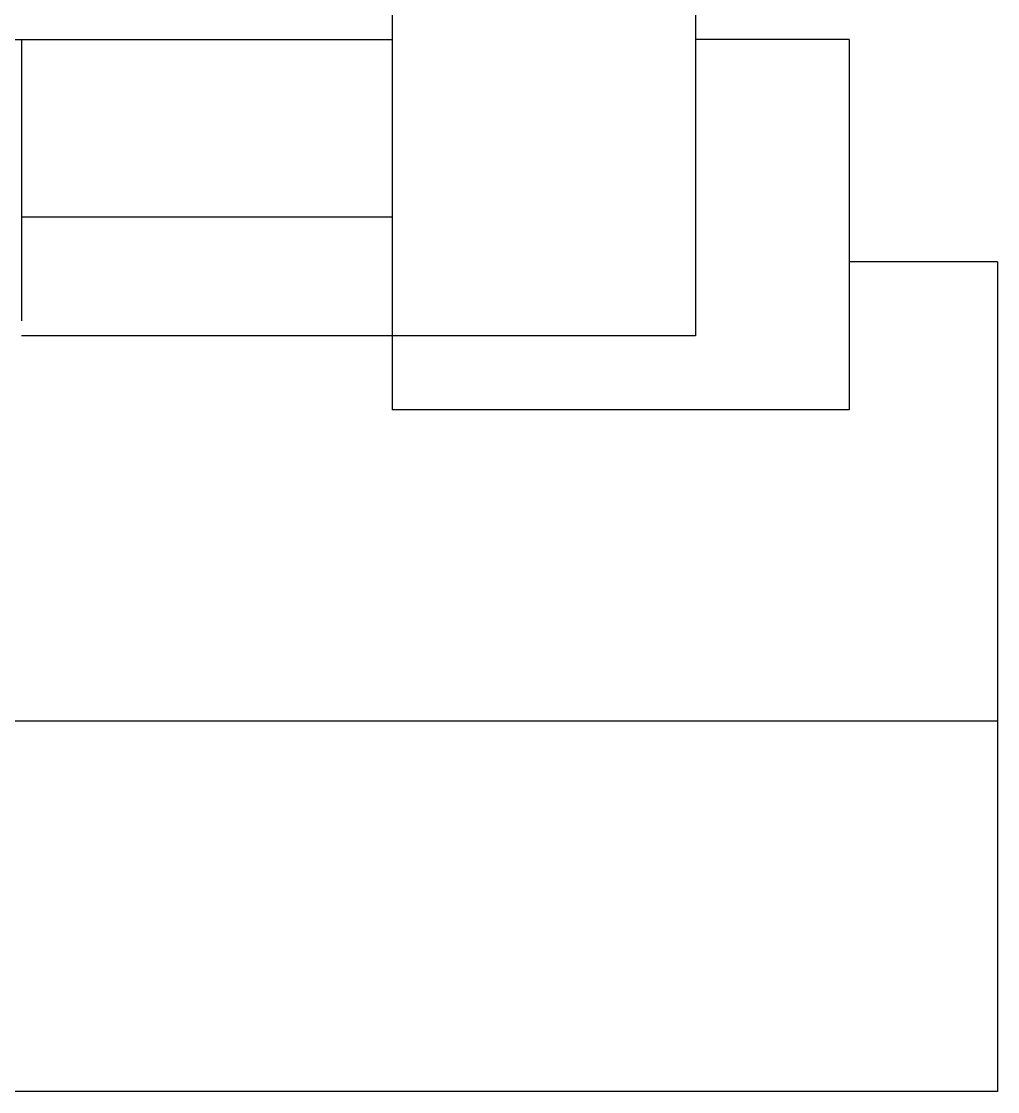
# Model space of a CAD drawing. Extents: x -1568 to -728, y -1287 to -990.
# Drawn here: x -848.434 to -845.142, y -1170.129 to -1166.518 of the extents above; entities that cross this region are included whole.
import ezdxf

# ---------------------------------------------------------------- set-up
doc = ezdxf.new("R2010")
doc.units = 0
doc.header["$LTSCALE"] = 5
doc.layers.get('0').update_dxf_attribs({"linetype": 'CONTINUOUS'})

msp = doc.modelspace()

# ---------------------------------------------------------------- linework, layer by layer
for p, q in [((-846.16134, -1165.329), (-846.16134, -1167.579)), ((-847.18411, -1166.145), (-847.18411, -1167.829)), ((-905.93411, -1166.579), (-847.18411, -1166.579)), ((-848.43411, -1166.579), (-848.43411, -1166.779)), ((-848.43411, -1166.579), (-848.43411, -1167.179)), ((-847.18411, -1166.579), (-847.18411, -1167.829)), ((-845.6423, -1166.579), (-846.16134, -1166.579)), ((-845.6423, -1166.579), (-846.16134, -1166.579)), ((-845.6423, -1166.579), (-845.6423, -1167.829)), ((-848.43411, -1166.779), (-848.43411, -1166.979)), ((-848.43411, -1166.979), (-848.43411, -1167.529)), ((-847.18411, -1167.179), (-848.43411, -1167.179)), ((-845.1423, -1167.329), (-845.6423, -1167.329)), ((-845.1423, -1167.329), (-845.1423, -1168.879)), ((-845.1423, -1167.329), (-845.1423, -1168.879)), ((-847.18411, -1167.579), (-848.43411, -1167.579)), ((-846.16134, -1167.579), (-847.18411, -1167.579)), ((-845.6423, -1167.829), (-847.18411, -1167.829)), ((-845.1423, -1168.879), (-867.59488, -1168.879)), ((-845.1423, -1168.879), (-845.1423, -1170.129)), ((-845.1423, -1170.129), (-867.59488, -1170.129))]:
    msp.add_line(p, q)

doc.saveas('drawing.dxf')
